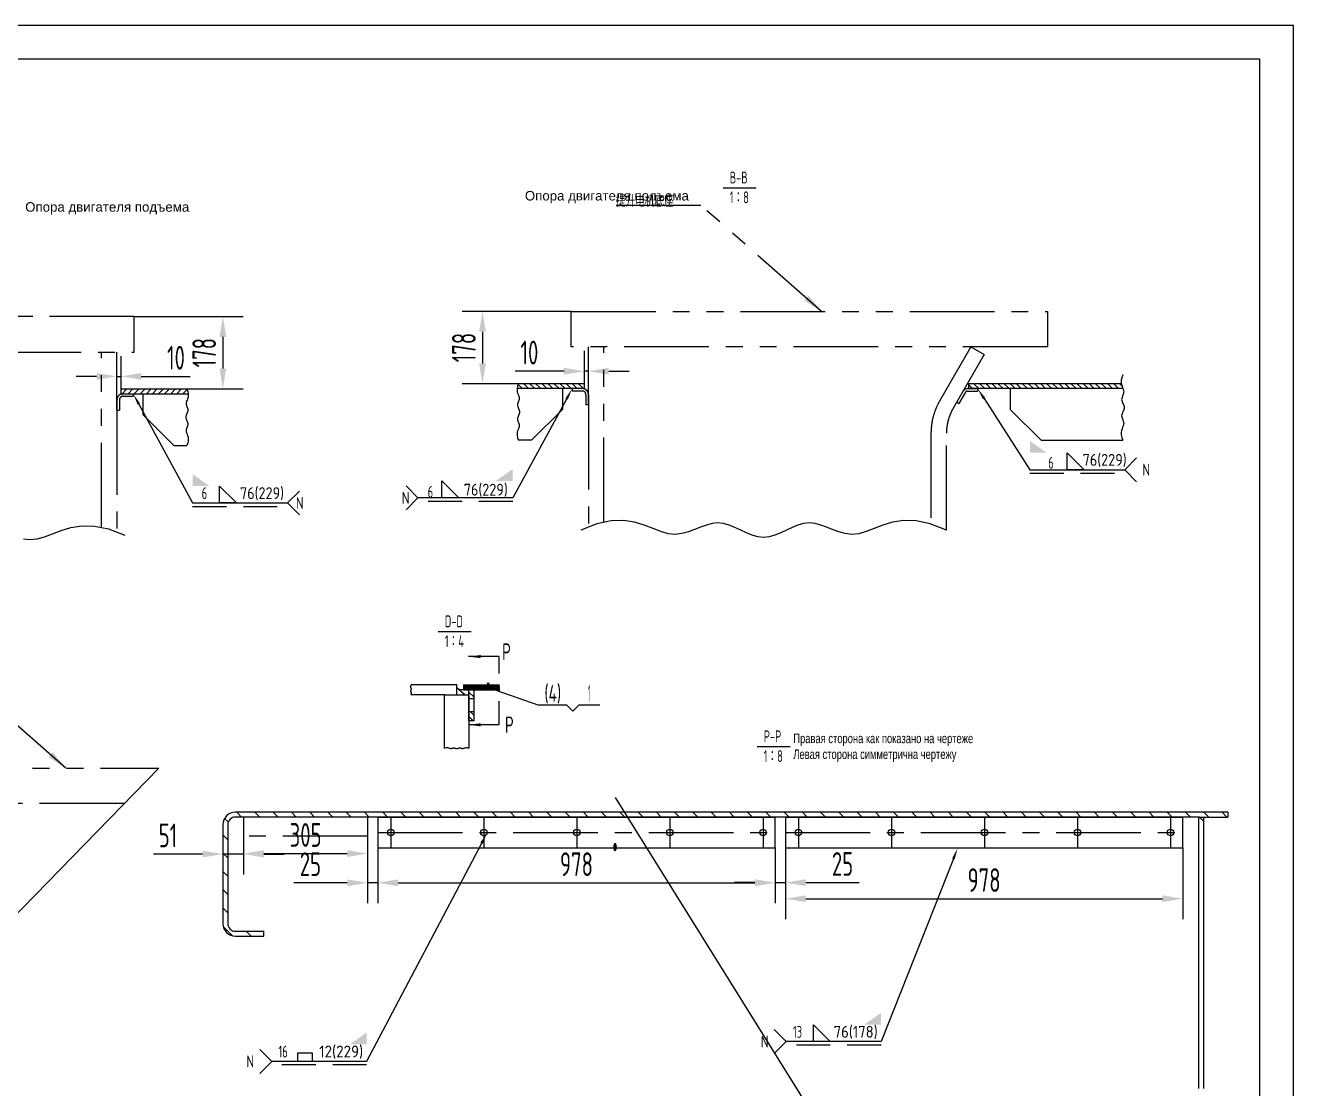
# Model space of a CAD drawing. Header units: millimetres. Extents: x -30 to 21000, y -299 to 14850.
# Drawn here: x 11638 to 21000, y 7005 to 14850 of the extents above; entities that cross this region are included whole.
import ezdxf
from ezdxf.enums import TextEntityAlignment as Align

# ---------------------------------------------------------------- set-up
doc = ezdxf.new("R2010")
doc.units = ezdxf.units.MM
doc.header["$LTSCALE"] = 500
for name, pattern in [('F', [0.75, 0.5, -0.25]), ('G', [2, 1.25, -0.25, 0.25, -0.25]), ('K', [2.5, 1.25, -0.25, 0.25, -0.25, 0.25, -0.25])]:
    doc.linetypes.add(name, pattern=pattern)
for name, color, linetype in [('01', 7, 'Continuous'), ('02', 1, 'Continuous'), ('04', 2, 'F'), ('05', 4, 'G'), ('07', 6, 'K'), ('08', 1, 'Continuous'), ('11', 3, 'Continuous'), ('13', 3, 'Continuous')]:
    doc.layers.add(name, color=color, linetype=linetype)
doc.styles.get("Standard").update_dxf_attribs({"font": 'isocp', "width": 0.707, "bigfont": 'intecad.shx'})
doc.dimstyles.new('INTE', dxfattribs={"dimscale": 50, "dimtxt": 3.5, "dimasz": 3, "dimexe": 3, "dimexo": 0, "dimgap": 1, "dimtad": 1, "dimdec": 3, "dimdsep": 46, "dimtxsty": 'Standard', "dimcen": 0, "dimclrd": 1, "dimclre": 1, "dimclrt": 3, "dimaunit": 1, "dimadec": 0, "dimazin": 0, "dimtfac": 1, "dimtmove": 0, "dimatfit": 0, "dimfxl": 1, "dimarcsym": 0})
pattern_1 = [(135, (34893.178, 38.028), (22.45064, 22.45064), [])]

# ---------------------------------------------------------------- blocks, each defined once
blk = doc.blocks.new('*D3')
at = {"layer": '08', "color": 1, "lineweight": -2}
for p, q in [((12313.6, 12169.6), (12313.6, 12410)), ((12343.6, 12169.6), (12343.6, 12410)), ((12163.6, 12260), (12013.6, 12260)), ((12313.6, 12260), (12343.6, 12260)), ((12493.6, 12260), (12855.1, 12260))]:
    blk.add_line(p, q, dxfattribs=at)
at = {"layer": '08', "color": 1}
for points in [[(12163.6, 12285), (12163.6, 12235), (12313.6, 12260)], [(12493.6, 12285), (12493.6, 12235), (12343.6, 12260)]]:
    blk.add_solid(points, dxfattribs=at)
at = {"layer": 'Defpoints', "color": 0}
for p in [(12343.6, 12260), (12313.6, 12169.6), (12343.6, 12169.6)]:
    blk.add_point(p, dxfattribs=at)
at = {"layer": '08', "color": 3, "insert": (12749.4, 12397.5), "char_height": 175, "attachment_point": 5}
blk.add_mtext('10', dxfattribs=at)
blk = doc.blocks.new('*D4')
at = {"layer": '08', "color": 1, "lineweight": -2}
for p, q in [((12441.6, 12701.8), (13245.6, 12701.8)), ((13095.6, 12551.8), (13095.6, 12317.8)), ((12476.8, 12167.8), (13245.6, 12167.8))]:
    blk.add_line(p, q, dxfattribs=at)
at = {"layer": '08', "color": 1}
for points in [[(13070.6, 12551.8), (13120.6, 12551.8), (13095.6, 12701.8)], [(13070.6, 12317.8), (13120.6, 12317.8), (13095.6, 12167.8)]]:
    blk.add_solid(points, dxfattribs=at)
at = {"layer": 'Defpoints', "color": 0}
for p in [(12441.6, 12701.8), (12476.8, 12167.8), (13095.6, 12167.8)]:
    blk.add_point(p, dxfattribs=at)
at = {"layer": '08', "color": 3, "insert": (12958.1, 12434.8), "char_height": 175, "attachment_point": 5, "rotation": 90}
blk.add_mtext('178', dxfattribs=at)
blk = doc.blocks.new('*D8')
at = {"layer": '08', "color": 1, "lineweight": -2}
for p, q in [((15666.2, 12739.8), (14862.1, 12739.8)), ((15012.1, 12589.8), (15012.1, 12355.8)), ((15631, 12205.8), (14862.1, 12205.8))]:
    blk.add_line(p, q, dxfattribs=at)
at = {"layer": '08', "color": 1}
for points in [[(14987.1, 12589.8), (15037.1, 12589.8), (15012.1, 12739.8)], [(14987.1, 12355.8), (15037.1, 12355.8), (15012.1, 12205.8)]]:
    blk.add_solid(points, dxfattribs=at)
at = {"layer": 'Defpoints', "color": 0}
for p in [(15666.2, 12739.8), (15012.1, 12205.8), (15631, 12205.8)]:
    blk.add_point(p, dxfattribs=at)
at = {"layer": '08', "color": 3, "insert": (14874.6, 12472.8), "char_height": 175, "attachment_point": 5, "rotation": 90}
blk.add_mtext('178', dxfattribs=at)
blk = doc.blocks.new('*D7')
at = {"layer": '08', "color": 1, "lineweight": -2}
for p, q in [((15764.1, 12207.7), (15764.1, 12448)), ((15794.1, 12207.7), (15794.1, 12448)), ((15614.1, 12298), (15252.7, 12298)), ((15794.1, 12298), (15764.1, 12298)), ((15944.1, 12298), (16094.1, 12298))]:
    blk.add_line(p, q, dxfattribs=at)
at = {"layer": '08', "color": 1}
for points in [[(15614.1, 12323), (15614.1, 12273), (15764.1, 12298)], [(15944.1, 12323), (15944.1, 12273), (15794.1, 12298)]]:
    blk.add_solid(points, dxfattribs=at)
at = {"layer": 'Defpoints', "color": 0}
for p in [(15764.1, 12298), (15764.1, 12207.7), (15794.1, 12207.7)]:
    blk.add_point(p, dxfattribs=at)
at = {"layer": '08', "color": 3, "insert": (15358.4, 12435.5), "char_height": 175, "attachment_point": 5}
blk.add_mtext('10', dxfattribs=at)
blk = doc.blocks.new('*D13')
at = {"layer": '08', "color": 1, "lineweight": -2}
for p, q in [((14238.8, 8780.5), (14238.8, 8373.3)), ((17172.8, 8780.5), (17172.8, 8373.3)), ((14388.8, 8523.3), (17022.8, 8523.3))]:
    blk.add_line(p, q, dxfattribs=at)
at = {"layer": '08', "color": 1}
for points in [[(14388.8, 8548.3), (14388.8, 8498.3), (14238.8, 8523.3)], [(17022.8, 8548.3), (17022.8, 8498.3), (17172.8, 8523.3)]]:
    blk.add_solid(points, dxfattribs=at)
at = {"layer": 'Defpoints', "color": 0}
for p in [(14238.8, 8780.5), (17172.8, 8780.5), (17172.8, 8523.3)]:
    blk.add_point(p, dxfattribs=at)
at = {"layer": '08', "color": 3, "insert": (15705.8, 8660.8), "char_height": 175, "attachment_point": 5}
blk.add_mtext('978', dxfattribs=at)
blk = doc.blocks.new('inte_dim_blk')
at = {"layer": '08', "color": 1}
blk.add_line((0, 0), (-3, 0), dxfattribs=at)
blk = doc.blocks.new('*D14')
at = {"layer": '08', "color": 1, "lineweight": -2}
for p, q in [((17172.8, 8780.5), (17172.8, 8374.7)), ((17247.8, 8780.5), (17247.8, 8374.7)), ((17022.8, 8524.7), (16872.8, 8524.7)), ((17172.8, 8524.7), (17247.8, 8524.7)), ((17397.8, 8524.7), (17792.2, 8524.7))]:
    blk.add_line(p, q, dxfattribs=at)
at = {"layer": '08', "color": 1}
for points in [[(17022.8, 8549.7), (17022.8, 8499.7), (17172.8, 8524.7)], [(17397.8, 8549.7), (17397.8, 8499.7), (17247.8, 8524.7)]]:
    blk.add_solid(points, dxfattribs=at)
at = {"layer": 'Defpoints', "color": 0}
for p in [(17172.8, 8780.5), (17247.8, 8780.5), (17247.8, 8524.7)]:
    blk.add_point(p, dxfattribs=at)
at = {"layer": '08', "color": 3, "insert": (17670, 8662.3), "char_height": 175, "attachment_point": 5}
blk.add_mtext('25', dxfattribs=at)
blk = doc.blocks.new('*D15')
at = {"layer": '08', "color": 1, "lineweight": -2}
for p, q in [((17247.8, 8780.5), (17247.8, 8255.9)), ((20181.8, 8780.5), (20181.8, 8255.9)), ((17397.8, 8405.9), (20031.8, 8405.9))]:
    blk.add_line(p, q, dxfattribs=at)
at = {"layer": '08', "color": 1}
for points in [[(17397.8, 8430.9), (17397.8, 8380.9), (17247.8, 8405.9)], [(20031.8, 8430.9), (20031.8, 8380.9), (20181.8, 8405.9)]]:
    blk.add_solid(points, dxfattribs=at)
at = {"layer": 'Defpoints', "color": 0}
for p in [(17247.8, 8780.5), (20181.8, 8780.5), (20181.8, 8405.9)]:
    blk.add_point(p, dxfattribs=at)
at = {"layer": '08', "color": 3, "insert": (18714.8, 8543.4), "char_height": 175, "attachment_point": 5}
blk.add_mtext('978', dxfattribs=at)
blk = doc.blocks.new('*D19')
at = {"layer": '08', "color": 1, "lineweight": -2}
for p, q in [((13095.8, 8876.9), (13095.8, 8585.3)), ((13248.8, 8868), (13248.8, 8585.3)), ((12945.8, 8735.3), (12584.5, 8735.3)), ((13248.8, 8735.3), (13095.8, 8735.3)), ((13398.8, 8735.3), (13548.8, 8735.3))]:
    blk.add_line(p, q, dxfattribs=at)
at = {"layer": '08', "color": 1}
for points in [[(12945.8, 8760.3), (12945.8, 8710.3), (13095.8, 8735.3)], [(13398.8, 8760.3), (13398.8, 8710.3), (13248.8, 8735.3)]]:
    blk.add_solid(points, dxfattribs=at)
at = {"layer": 'Defpoints', "color": 0}
for p in [(13095.8, 8876.9), (13248.8, 8868), (13095.8, 8735.3)]:
    blk.add_point(p, dxfattribs=at)
at = {"layer": '08', "color": 3, "insert": (12690.2, 8872.8), "char_height": 175, "attachment_point": 5}
blk.add_mtext('51', dxfattribs=at)
blk = doc.blocks.new('*D20')
at = {"layer": '08', "color": 1, "lineweight": -2}
for p, q in [((13248.8, 8868), (13248.8, 8588.6)), ((14163.8, 8868), (14163.8, 8588.6)), ((13398.8, 8738.6), (14013.8, 8738.6))]:
    blk.add_line(p, q, dxfattribs=at)
at = {"layer": '08', "color": 1}
for points in [[(13398.8, 8763.6), (13398.8, 8713.6), (13248.8, 8738.6)], [(14013.8, 8763.6), (14013.8, 8713.6), (14163.8, 8738.6)]]:
    blk.add_solid(points, dxfattribs=at)
at = {"layer": 'Defpoints', "color": 0}
for p in [(13248.8, 8868), (14163.8, 8868), (14163.8, 8738.6)]:
    blk.add_point(p, dxfattribs=at)
at = {"layer": '08', "color": 3, "insert": (13706.3, 8876.1), "char_height": 175, "attachment_point": 5}
blk.add_mtext('305', dxfattribs=at)
blk = doc.blocks.new('*D21')
at = {"layer": '08', "color": 1, "lineweight": -2}
for p, q in [((14163.8, 8868), (14163.8, 8373)), ((14238.8, 8780.5), (14238.8, 8373)), ((14013.8, 8523), (13619.5, 8523)), ((14238.8, 8523), (14163.8, 8523)), ((14388.8, 8523), (14538.8, 8523))]:
    blk.add_line(p, q, dxfattribs=at)
at = {"layer": '08', "color": 1}
for points in [[(14013.8, 8548), (14013.8, 8498), (14163.8, 8523)], [(14388.8, 8548), (14388.8, 8498), (14238.8, 8523)]]:
    blk.add_solid(points, dxfattribs=at)
at = {"layer": 'Defpoints', "color": 0}
for p in [(14163.8, 8868), (14238.8, 8780.5), (14163.8, 8523)]:
    blk.add_point(p, dxfattribs=at)
at = {"layer": '08', "color": 3, "insert": (13741.6, 8660.5), "char_height": 175, "attachment_point": 5}
blk.add_mtext('25', dxfattribs=at)
blk = doc.blocks.new('*U50')
at = {"layer": '01'}
for points in [[(415, 292), (25, 292)], [(415, 5), (415, 292)]]:
    blk.add_lwpolyline(points, dxfattribs=at)
at = {"layer": '02'}
for points in [[(420, 297), (0, 297)], [(420, 0), (420, 297)]]:
    blk.add_lwpolyline(points, dxfattribs=at)

msp = doc.modelspace()

# ---------------------------------------------------------------- hatches: boundary and pattern name
at = {"layer": '02', "linetype": 'Continuous'}
h = msp.add_hatch(dxfattribs=at)
h.set_pattern_fill('ANSI31', color=1, scale=10, style=0)
h.set_pattern_definition(pattern_1)
h.paths.add_polyline_path([(15267.6091, 12169.8191), (15267.6382, 12171.2727), (15270.953, 12187.4515), (15278.1284, 12205.8191), (15764.1284, 12205.8191), (15764.1284, 12169.8191)])
h = msp.add_hatch(dxfattribs=at)
h.set_pattern_fill('ANSI31', color=1, scale=10, style=0)
h.set_pattern_definition(pattern_1)
h.paths.add_polyline_path([(18606.1991, 12169.8191), (18602.1284, 12169.8191), (18602.1284, 12205.8191), (19728.6647, 12205.8191), (19729.5387, 12200.0812), (19733.3343, 12187.1998), (19737.7514, 12175.6723), (19740.0317, 12169.8191)])
h = msp.add_hatch(dxfattribs=at)
h.set_pattern_fill('ANSI31', color=1, scale=10, style=0)
h.set_pattern_definition([(45, (-6785.412, 0), (-22.45064, 22.45064), [])])
h.paths.add_polyline_path([(12840.1562, 12131.7911), (12840.1271, 12133.2447), (12836.8123, 12149.4235), (12829.637, 12167.7911), (12343.637, 12167.7911), (12343.637, 12131.7911)])
h = msp.add_hatch(dxfattribs=at)
h.set_pattern_fill('ANSI31', color=1, style=0)
h.set_pattern_definition([(45, (673.6503, 146.345), (-2.24506403, 2.24506403), [])])
h.paths.add_polyline_path([(14873.0783, 9982.9074), (14873.0783, 9946.9074), (15138.0943, 9946.9074), (15138.0379, 9947.4198), (15137.7059, 9948.5645), (15137.2366, 9949.7093), (15136.6986, 9950.8541), (15136.1605, 9951.9988), (15135.6912, 9953.1436), (15135.3592, 9954.2884), (15135.2333, 9955.4331), (15135.3577, 9956.5794), (15135.6797, 9957.7346), (15136.1219, 9958.9077), (15136.607, 9960.1076), (15137.0577, 9961.3433), (15137.3969, 9962.6237), (15137.5471, 9963.9577), (15137.4312, 9965.3544), (15137.0091, 9966.8286), (15136.3895, 9968.419), (15135.7183, 9970.1704), (15135.1417, 9972.1276), (15134.8054, 9974.3351), (15134.8555, 9976.8378), (15135.4379, 9979.6803), (15136.6986, 9982.9074)])
h = msp.add_hatch(dxfattribs=at)
h.set_pattern_fill('ANSI31', color=1, scale=10, angle=90, style=0)
h.set_pattern_definition([(135, (673.65, 146.345), (-22.45064, -22.45064), [])])
h.paths.add_polyline_path([(14947.923, 9946.9074), (14911.923, 9946.9074), (14911.923, 9880.9074), (14947.923, 9880.9074)])
h.paths.add_polyline_path([(14947.923, 9784.9074), (14911.923, 9784.9074), (14911.923, 9718.9074), (14947.923, 9718.9074)])
h = msp.add_hatch(dxfattribs=at)
h.set_pattern_fill('ANSI31', color=1, scale=30, angle=90, style=0)
h.set_pattern_definition([(135, (-64016.32, -15173.57), (-67.35192, -67.35192), [])])
edge = h.paths.add_edge_path()
edge.add_line((13188.8271, 8165.5026), (13398.8271, 8165.5026))
edge.add_line((13398.8271, 8165.5026), (13398.8271, 8129.5026))
edge.add_line((13398.8271, 8129.5026), (13188.8271, 8129.5026))
edge.add_arc((13188.8271, 8222.5026), 93, 180, 270, ccw=False)
edge.add_line((13095.8271, 8222.5026), (13095.8271, 8951.5026))
edge.add_arc((13188.8271, 8951.5026), 93, 90, 180, ccw=False)
edge.add_line((13188.8271, 9044.5026), (20514.8271, 9044.5026))
edge.add_line((20514.8271, 9044.5026), (20514.8271, 9008.5026))
edge.add_line((20514.8271, 9008.5026), (20304.8271, 9008.5026))
edge.add_line((20304.8271, 9008.5026), (13188.8271, 9008.5026))
edge.add_arc((13188.8271, 8951.5026), 57, 90, 180)
edge.add_line((13131.8271, 8951.5026), (13131.8271, 8222.5026))
edge.add_arc((13188.8271, 8222.5026), 57, 180, 270)

# ---------------------------------------------------------------- linework, layer by layer
for p, q in [((14238.8271, 9008.5026), (17172.8271, 9008.5026)), ((14238.8271, 9008.5026), (14238.8271, 8780.5026)), ((17172.8271, 8780.5026), (17172.8271, 9008.5026)), ((17247.8271, 9008.5026), (20181.8271, 9008.5026)), ((17247.8271, 9008.5026), (17247.8271, 8780.5026)), ((20181.8271, 8780.5026), (20181.8271, 9008.5026)), ((14238.8271, 8780.5026), (17172.8271, 8780.5026)), ((17247.8271, 8780.5026), (20181.8271, 8780.5026))]:
    msp.add_line(p, q)
for centre in [(14334.8271, 8894.5026), (15021.8271, 8894.5026), (15708.8271, 8894.5026), (16395.8271, 8894.5026), (17082.8271, 8894.5026), (17343.8271, 8894.5026), (18030.8271, 8894.5026), (18717.8271, 8894.5026), (19404.8271, 8894.5026), (20091.8271, 8894.5026)]:
    msp.add_circle(centre, 24)
at = {"layer": '01', "color": 7, "linetype": 'Continuous'}
for p, q in [((15764.1284, 12205.8191), (15278.1284, 12205.8191)), ((15764.1284, 12169.8191), (15764.1284, 12205.8191)), ((19728.6647, 12205.8191), (18602.1284, 12205.8191)), ((18602.1284, 12169.8191), (18602.1284, 12205.8191)), ((12343.637, 12131.7911), (12343.637, 12167.7911)), ((12343.637, 12167.7911), (12829.637, 12167.7911)), ((12343.637, 12131.7911), (12840.1562, 12131.7911)), ((12505.637, 12131.7911), (12505.637, 11978.7911)), ((15764.1284, 12169.8191), (15267.6091, 12169.8191)), ((15602.1284, 12169.8191), (15602.1284, 12016.8191)), ((19740.0317, 12169.8191), (18606.1991, 12169.8191)), ((18908.1284, 12169.8191), (18908.1284, 12016.8191)), ((15602.1284, 12016.8191), (15374.1284, 11788.8191)), ((19136.1284, 11788.8191), (18908.1284, 12016.8191)), ((12505.637, 11978.7911), (12733.637, 11750.7911)), ((12733.637, 11750.7911), (12829.637, 11750.7911)), ((15374.1284, 11788.8191), (15278.1284, 11788.8191)), ((19136.1284, 11788.8191), (19739.7857, 11788.8191)), ((14873.0783, 9946.9074), (15138.0943, 9946.9074)), ((14911.923, 9946.9074), (14947.923, 9946.9074)), ((14947.923, 9946.9074), (14947.923, 9718.9074)), ((14947.923, 9718.9074), (14911.923, 9718.9074)), ((20298.8271, 9008.5026), (20298.8271, 7004.5026)), ((20334.8271, 9008.5026), (20334.8271, 7004.5026))]:
    msp.add_line(p, q, dxfattribs=at)
at = {"layer": '01'}
for p, q in [((18668.1311, 12169.8191), (18602.1284, 12169.8191)), ((15133.0835, 10192.3754), (15133.0835, 10067.3754)), ((14873.0783, 9982.9074), (15136.6986, 9982.9074)), ((14873.0783, 9982.9074), (14873.0783, 9946.9074)), ((14873.0783, 9982.9074), (15136.6986, 9982.9074)), ((14911.923, 9718.9074), (14911.923, 9946.9074)), ((14947.923, 9880.9074), (14911.923, 9880.9074)), ((15133.0835, 9863.7553), (15133.0835, 9738.7553)), ((14947.923, 9784.9074), (14911.923, 9784.9074)), ((15133.0835, 9814.1258), (15133.0835, 9689.1258)), ((20514.8271, 9044.5026), (13188.8271, 9044.5026)), ((20304.8271, 9008.5026), (13188.8271, 9008.5026)), ((20304.8271, 9008.5026), (20514.8271, 9008.5026)), ((20334.8271, 8978.5026), (20304.8271, 9008.5026)), ((20514.8271, 9044.5026), (20514.8271, 9008.5026)), ((13095.8271, 8951.5026), (13095.8271, 8222.5026)), ((13131.8271, 8951.5026), (13131.8271, 8222.5026)), ((13188.8271, 8165.5026), (13398.8271, 8165.5026)), ((13398.8271, 8165.5026), (13398.8271, 8166.1045)), ((13398.8271, 8129.5026), (13398.8271, 8165.5026)), ((13188.8271, 8129.5026), (13398.8271, 8129.5026))]:
    msp.add_line(p, q, dxfattribs=at)
for points in [[(19328.1307, 11696.2174), (19453.1307, 11571.2174), (19328.1307, 11571.2174)], [(13071.8684, 11450.7925), (13196.8684, 11325.7925), (13071.8684, 11325.7925)], [(14712.9026, 11488.8205), (14837.9026, 11363.8205), (14712.9026, 11363.8205)], [(17454.3929, 7476.2389), (17579.3929, 7351.2389), (17454.3929, 7351.2389)]]:
    msp.add_lwpolyline(points, close=True, dxfattribs=at)
msp.add_lwpolyline([(13648.6218, 7205.495), (13648.6218, 7267.995), (13753.6218, 7267.995), (13753.6218, 7205.495)], dxfattribs=at)
for centre, radius, start, end in [((13188.8271, 8951.5026), 93, 90, 180), ((13188.8271, 8951.5026), 57, 90, 180), ((13188.8271, 8222.5026), 93, 180, 270), ((13188.8271, 8222.5026), 57, 180, 270)]:
    msp.add_arc(centre, radius, start, end, dxfattribs=at)
for points in [[(19052.6886, 11783.7174), (19177.6886, 11696.2174), (19052.6886, 11571.2174), (19052.6886, 11696.2174)], [(12871.8684, 11538.2925), (12996.8684, 11450.7925), (12871.8684, 11325.7925), (12871.8684, 11450.7925)], [(15235.897, 11576.3205), (15110.897, 11488.8205), (15235.897, 11363.8205), (15235.897, 11488.8205)], [(17954.3929, 7563.7389), (17829.3929, 7476.2389), (17954.3929, 7351.2389), (17954.3929, 7476.2389)], [(14156.1218, 7417.995), (14031.1218, 7330.495), (14156.1218, 7205.495), (14156.1218, 7330.495)]]:
    msp.add_solid(points, dxfattribs=at)
at = {"layer": '02'}
for p, q in [((16788.3736, 13651.1299), (17032.3121, 13651.1299)), ((14685.2049, 10376.3825), (14929.1434, 10376.3825)), ((15133.0835, 10192.3754), (14908.0835, 10192.3754)), ((15054.1827, 9964.9074), (15428.018, 9833.6205)), ((15633.8637, 9833.6205), (15428.018, 9833.6205)), ((15678.0579, 9789.4263), (15633.8637, 9833.6205)), ((15722.2521, 9833.6205), (15678.0579, 9789.4263)), ((15877.2521, 9833.6205), (15722.2521, 9833.6205)), ((15133.0835, 9689.1258), (14908.0835, 9689.1258)), ((17039.0799, 9527.7835), (17283.0184, 9527.7835)), ((15990.7017, 9151.617), (18002.1003, 5929.8992))]:
    msp.add_line(p, q, dxfattribs=at)
for points in [[(19739.7857, 12271.0318), (19731.4883, 12249.7917), (19727.6551, 12231.0828), (19727.3254, 12214.6108), (19729.5387, 12200.0812), (19733.3343, 12187.1998), (19737.7514, 12175.6723), (19741.8295, 12165.2044), (19744.6079, 12155.5016), (19745.3707, 12146.3091), (19744.3818, 12137.5285), (19742.1497, 12129.1012), (19739.183, 12120.9682), (19735.9902, 12113.0706), (19733.08, 12105.3496), (19730.9609, 12097.7464), (19730.1415, 12090.202), (19730.9703, 12082.6674), (19733.1553, 12075.1329), (19736.2445, 12067.5983), (19739.7857, 12060.0637), (19743.327, 12052.5291), (19746.4162, 12044.9946), (19748.6012, 12037.46), (19749.43, 12029.9254), (19748.6012, 12022.3908), (19746.4162, 12014.8563), (19743.327, 12007.3217), (19739.7857, 11999.7871), (19736.2445, 11992.2526), (19733.1553, 11984.718), (19730.9703, 11977.1834), (19730.1415, 11969.6488), (19730.9609, 11962.1045), (19733.08, 11954.5012), (19735.9902, 11946.7802), (19739.183, 11938.8827), (19742.1497, 11930.7496), (19744.3818, 11922.3223), (19745.3707, 11913.5418), (19744.6079, 11904.3492), (19741.8295, 11894.6465), (19737.7514, 11884.1785), (19733.3343, 11872.651), (19729.5387, 11859.7696), (19727.3254, 11845.2401), (19727.6551, 11828.768), (19731.4883, 11810.0591), (19739.7857, 11788.8191)], [(15278.1284, 12205.8191), (15270.953, 12187.4515), (15267.6382, 12171.2727), (15267.3532, 12157.0282), (15269.2671, 12144.4636), (15272.5494, 12133.3243), (15276.3692, 12123.3557), (15279.8957, 12114.3034), (15282.2984, 12105.9128), (15282.9581, 12097.9634), (15282.1029, 12090.3703), (15280.1727, 12083.0827), (15277.6071, 12076.0495), (15274.8461, 12069.22), (15272.3295, 12062.5432), (15270.497, 12055.9682), (15269.7884, 12049.4441), (15270.5051, 12042.9285), (15272.3946, 12036.4128), (15275.066, 12029.8972), (15278.1284, 12023.3816), (15281.1907, 12016.866), (15283.8621, 12010.3503), (15285.7517, 12003.8347), (15286.4684, 11997.3191), (15285.7517, 11990.8035), (15283.8621, 11984.2878), (15281.1907, 11977.7722), (15278.1284, 11971.2566), (15275.066, 11964.741), (15272.3946, 11958.2253), (15270.5051, 11951.7097), (15269.7884, 11945.1941), (15270.497, 11938.67), (15272.3295, 11932.095), (15274.8461, 11925.4181), (15277.6071, 11918.5886), (15280.1727, 11911.5555), (15282.1029, 11904.2678), (15282.9581, 11896.6747), (15282.2984, 11888.7253), (15279.8957, 11880.3348), (15276.3692, 11871.2825), (15272.5494, 11861.3139), (15269.2671, 11850.1745), (15267.3532, 11837.6099), (15267.6382, 11823.3655), (15270.953, 11807.1867), (15278.1284, 11788.8191)], [(12829.637, 12167.7911), (12836.8123, 12149.4235), (12840.1271, 12133.2447), (12840.4122, 12119.0003), (12838.4982, 12106.4357), (12835.216, 12095.2963), (12831.3962, 12085.3278), (12827.8696, 12076.2754), (12825.467, 12067.8849), (12824.8073, 12059.9355), (12825.6624, 12052.3424), (12827.5927, 12045.0547), (12830.1582, 12038.0216), (12832.9192, 12031.1921), (12835.4359, 12024.5153), (12837.2684, 12017.9402), (12837.977, 12011.4161), (12837.2602, 12004.9005), (12835.3707, 11998.3849), (12832.6993, 11991.8693), (12829.637, 11985.3536), (12826.5746, 11978.838), (12823.9032, 11972.3224), (12822.0137, 11965.8068), (12821.297, 11959.2911), (12822.0137, 11952.7755), (12823.9032, 11946.2599), (12826.5746, 11939.7443), (12829.637, 11933.2286), (12832.6993, 11926.713), (12835.3707, 11920.1974), (12837.2602, 11913.6818), (12837.977, 11907.1661), (12837.2684, 11900.642), (12835.4359, 11894.067), (12832.9192, 11887.3902), (12830.1582, 11880.5607), (12827.5927, 11873.5275), (12825.6624, 11866.2399), (12824.8073, 11858.6468), (12825.467, 11850.6974), (12827.8696, 11842.3068), (12831.3962, 11833.2545), (12835.216, 11823.2859), (12838.4982, 11812.1466), (12840.4122, 11799.582), (12840.1271, 11785.3375), (12836.8123, 11769.1587), (12829.637, 11750.7911)], [(15632.3321, 12092.947), (15235.897, 11363.8205), (14535.897, 11363.8205)], [(18715.425, 12096.2015), (19052.6886, 11571.2174), (19752.6886, 11571.2174)], [(12475.4333, 12054.919), (12871.8684, 11325.7925), (13571.8684, 11325.7925)], [(19841.077, 11659.6058), (19752.6886, 11571.2174), (19841.077, 11482.8291)], [(14447.5086, 11452.2088), (14535.897, 11363.8205), (14447.5086, 11275.4321)], [(13660.2567, 11414.1809), (13571.8684, 11325.7925), (13660.2567, 11237.4042)], [(11623.1758, 11061.9504), (11672.3352, 11056.4138), (11723.8014, 11060.6849), (11778.1239, 11076.2401), (11836.7306, 11099.072), (11901.2694, 11123.8022), (11973.3881, 11145.0522), (12054.7345, 11157.4437), (12146.9563, 11155.5982), (12251.7014, 11134.1372), (12370.6176, 11087.6825)], [(18436.9022, 11125.7104), (18317.986, 11172.1652), (18213.2409, 11193.6261), (18121.0191, 11195.4716), (18039.6727, 11183.0802), (17967.554, 11161.8302), (17903.0152, 11137.1), (17844.4085, 11114.2681), (17790.086, 11098.7129), (17738.6198, 11094.4418), (17689.4604, 11099.9784), (17642.2784, 11112.4753), (17596.7442, 11129.0851), (17552.5283, 11146.9604), (17509.301, 11163.2539), (17466.7329, 11175.118), (17424.4943, 11179.7055), (17382.3106, 11175.0653), (17340.127, 11162.832), (17297.9433, 11145.5367), (17255.7596, 11125.7104), (17213.576, 11105.8841), (17171.3923, 11088.5888), (17129.2086, 11076.3555), (17087.025, 11071.7153), (17044.8413, 11076.3555), (17002.6576, 11088.5888), (16960.474, 11105.8841), (16918.2903, 11125.7104), (16876.1067, 11145.5367), (16833.923, 11162.832), (16791.7393, 11175.0653), (16749.5557, 11179.7055), (16707.3171, 11175.118), (16664.7489, 11163.2539), (16621.5217, 11146.9604), (16577.3057, 11129.0851), (16531.7715, 11112.4753), (16484.5895, 11099.9784), (16435.4302, 11094.4418), (16383.9639, 11098.7129), (16329.6415, 11114.2681), (16271.0347, 11137.1), (16206.4959, 11161.8302), (16134.3772, 11183.0802), (16053.0309, 11195.4716), (15960.809, 11193.6261), (15856.0639, 11172.1652), (15737.1477, 11125.7104)], [(14483.8734, 9909.994), (14484.6601, 9911.9128), (14485.5619, 9913.8316), (14486.4637, 9915.7503), (14487.2504, 9917.6691), (14487.8069, 9919.5879), (14488.0179, 9921.5067), (14487.8069, 9923.4254), (14487.2504, 9925.3442), (14486.4637, 9927.263), (14485.5619, 9929.1818), (14484.6601, 9931.1005), (14483.8734, 9933.0193), (14483.3169, 9934.9381), (14483.1059, 9936.8568), (14483.3145, 9938.7781), (14483.8542, 9940.7144), (14484.5953, 9942.6806), (14485.4084, 9944.6918), (14486.1639, 9946.763), (14486.7324, 9948.9091), (14486.9842, 9951.1452), (14486.7899, 9953.4862), (14486.0824, 9955.9571), (14485.0438, 9958.6229), (14483.919, 9961.5586), (14482.9524, 9964.839), (14482.3887, 9968.5391), (14482.4727, 9972.7339), (14483.4489, 9977.4984), (14485.5619, 9982.9074)], [(15135.3577, 9935.9707), (15135.2333, 9937.1169), (15135.3592, 9938.2617), (15135.6912, 9939.4065), (15136.1605, 9940.5512), (15136.6986, 9941.696), (15137.2366, 9942.8407), (15137.7059, 9943.9855), (15138.0379, 9945.1303), (15138.1638, 9946.275), (15138.0379, 9947.4198), (15137.7059, 9948.5645), (15137.2366, 9949.7093), (15136.6986, 9950.8541), (15136.1605, 9951.9988), (15135.6912, 9953.1436), (15135.3592, 9954.2884), (15135.2333, 9955.4331), (15135.3577, 9956.5794), (15135.6797, 9957.7346), (15136.1219, 9958.9077), (15136.607, 9960.1076), (15137.0577, 9961.3433), (15137.3969, 9962.6237), (15137.5471, 9963.9577), (15137.4312, 9965.3544), (15137.0091, 9966.8286), (15136.3895, 9968.419), (15135.7183, 9970.1704), (15135.1417, 9972.1276), (15134.8054, 9974.3351), (15134.8555, 9976.8378), (15135.4379, 9979.6803), (15136.6986, 9982.9074)], [(14731.923, 9516.2763), (14739.8515, 9519.3735), (14746.8351, 9520.8044), (14752.9838, 9520.9274), (14758.4074, 9520.1013), (14763.2157, 9518.6845), (14767.5187, 9517.0356), (14771.4262, 9515.5134), (14775.048, 9514.4763), (14778.4794, 9514.1915), (14781.757, 9514.5606), (14784.9027, 9515.3939), (14787.9386, 9516.5013), (14790.8866, 9517.6931), (14793.7687, 9518.7794), (14796.6068, 9519.5704), (14799.423, 9519.8763), (14802.2355, 9519.5669), (14805.048, 9518.7513), (14807.8605, 9517.5981), (14810.673, 9516.2763), (14813.4855, 9514.9544), (14816.298, 9513.8013), (14819.1105, 9512.9856), (14821.923, 9512.6763), (14824.7355, 9512.9856), (14827.548, 9513.8013), (14830.3605, 9514.9544), (14833.173, 9516.2763), (14835.9855, 9517.5981), (14838.798, 9518.7513), (14841.6105, 9519.5669), (14844.423, 9519.8763), (14847.2392, 9519.5704), (14850.0773, 9518.7794), (14852.9594, 9517.6931), (14855.9074, 9516.5013), (14858.9433, 9515.3939), (14862.089, 9514.5606), (14865.3666, 9514.1915), (14868.798, 9514.4763), (14872.4198, 9515.5134), (14876.3273, 9517.0356), (14880.6303, 9518.6845), (14885.4386, 9520.1013), (14890.8622, 9520.9274), (14897.0109, 9520.8044), (14903.9945, 9519.3735), (14911.923, 9516.2763)], [(12621.8596, 9369.9089), (11069.1931, 7778.0598)], [(15004.8467, 8814.3911), (14156.1218, 7205.495), (13456.1218, 7205.495)], [(18488.119, 8699.1482), (17954.3929, 7351.2389), (17254.3929, 7351.2389)], [(17166.0046, 7439.6272), (17254.3929, 7351.2389), (17166.0046, 7262.8505)], [(13367.7335, 7293.8833), (13456.1218, 7205.495), (13367.7335, 7117.1066)]]:
    msp.add_lwpolyline(points, dxfattribs=at)
for points in [[(15674.1284, 12169.8191, 0, 20, 0), (15632.3321, 12092.947, 20, 20, 0)], [(18668.1311, 12169.8191, 0, 20, 0), (18715.425, 12096.2015, 20, 20, 0)], [(12433.637, 12131.7911, 0, 20, 0), (12475.4333, 12054.919, 20, 20, 0)], [(14908.0835, 10192.3754, 0, 22.5, 0), (14998.0835, 10192.3754, 0, 0, 0)], [(14908.0835, 9689.1258, 0, 22.5, 0), (14998.0835, 9689.1258, 0, 0, 0)], [(15045.6725, 8891.783, 0, 20, 0), (15004.8467, 8814.3911, 20, 20, 0)], [(18520.3326, 8780.5026, 0, 20, 0), (18488.119, 8699.1482, 20, 20, 0)]]:
    msp.add_lwpolyline(points, format="xyseb", dxfattribs=at)
at = {"layer": '04'}
for p, q in [((19052.6886, 11544.9674), (19752.6886, 11544.9674)), ((15235.897, 11337.5705), (14535.897, 11337.5705)), ((12871.8684, 11299.5425), (13571.8684, 11299.5425)), ((17954.3929, 7324.9889), (17254.3929, 7324.9889)), ((14156.1218, 7179.245), (13456.1218, 7179.245))]:
    msp.add_line(p, q, dxfattribs=at)
at = {"layer": '05', "color": 4, "linetype": 'G'}
for p, q in [((14334.8271, 9008.5026), (14334.8271, 8780.5026)), ((15021.8271, 9008.5026), (15021.8271, 8780.5026)), ((15708.8271, 9008.5026), (15708.8271, 8780.5026)), ((16395.8271, 9008.5026), (16395.8271, 8780.5026)), ((17082.8271, 9008.5026), (17082.8271, 8780.5026)), ((17343.8271, 9008.5026), (17343.8271, 8780.5026)), ((18030.8271, 9008.5026), (18030.8271, 8780.5026)), ((18717.8271, 9008.5026), (18717.8271, 8780.5026)), ((19404.8271, 9008.5026), (19404.8271, 8780.5026)), ((20091.8271, 9008.5026), (20091.8271, 8780.5026)), ((14238.8271, 8894.5026), (17172.8271, 8894.5026)), ((17247.8271, 8894.5026), (20181.8271, 8894.5026))]:
    msp.add_line(p, q, dxfattribs=at)
at = {"layer": '07', "color": 6, "linetype": 'K'}
for p, q in [((15666.1503, 12739.8191), (19183.5473, 12739.8191)), ((15666.1503, 12477.793), (15666.1503, 12739.8191)), ((19183.5473, 12739.8191), (19183.5473, 12477.793)), ((12441.6151, 12701.7911), (8924.2181, 12701.7911)), ((12441.6151, 12439.7651), (12441.6151, 12701.7911)), ((19183.5473, 12477.793), (15666.1503, 12477.793)), ((8924.2181, 12439.7651), (12441.6151, 12439.7651)), ((12358.637, 12113.7911), (12433.637, 12113.7911)), ((15749.1284, 12151.8191), (15674.1284, 12151.8191)), ((18593.1311, 12169.8191), (18592.1119, 12169.8191)), ((18593.1311, 12169.8191), (18592.1119, 12169.8191)), ((18592.1119, 12151.8191), (18668.1311, 12151.8191)), ((18593.1311, 12169.8191), (18668.1311, 12169.8191)), ((10941.215, 9369.9089), (12621.8596, 9369.9089)), ((12366.2832, 9107.8829), (10941.215, 9107.8829))]:
    msp.add_line(p, q, dxfattribs=at)
at = {"layer": '07'}
for p, q in [((15794.1284, 12049.8191), (15794.1284, 12477.793)), ((15908.1284, 11182.8325), (15908.1284, 12477.793)), ((18617.5003, 12477.793), (18386.4062, 12077.5263)), ((18617.5003, 12477.793), (18716.2272, 12420.793)), ((12199.637, 11144.8046), (12199.637, 12439.7651)), ((12313.637, 12011.7911), (12313.637, 12439.7651)), ((18716.2272, 12420.793), (18485.1331, 12020.5263)), ((12313.637, 12086.7911), (12313.637, 12011.7911)), ((12331.637, 12086.7911), (12331.637, 12011.7911)), ((12343.637, 12131.7911), (12343.637, 12131.7911)), ((12433.637, 12131.7911), (12433.637, 12113.7911)), ((15674.1284, 12169.8191), (15674.1284, 12151.8191)), ((15764.1284, 12169.8191), (15764.1284, 12169.8191)), ((15776.1284, 12124.8191), (15776.1284, 12049.8191)), ((15794.1284, 12124.8191), (15794.1284, 12049.8191)), ((18576.5234, 12142.8191), (18528.6311, 12059.8672)), ((18578.1311, 12169.8191), (18578.1311, 12169.8191)), ((18668.1311, 12169.8191), (18668.1311, 12151.8191)), ((12313.637, 12011.7911), (12331.637, 12011.7911)), ((12313.637, 12011.7911), (12313.637, 11109.942)), ((15794.1284, 12049.8191), (15776.1284, 12049.8191)), ((15794.1284, 12049.8191), (15794.1284, 11147.97)), ((18513.0427, 12068.8672), (18528.6311, 12059.8672)), ((18322.9022, 11840.5263), (18322.9022, 11170.2446)), ((18436.9022, 11125.7104), (18436.9022, 11840.5263)), ((14821.923, 9982.9074), (14485.5619, 9982.9074)), ((14821.923, 9910.9074), (14821.923, 9982.9074)), ((14821.923, 9964.5966), (14884.0552, 9910.9074)), ((14873.0783, 9946.9074), (14842.2895, 9946.9074)), ((14911.923, 9910.9074), (14911.923, 9946.9074)), ((14731.923, 9910.9074), (14484.2479, 9910.9074)), ((14731.923, 9516.2763), (14731.923, 9910.9074)), ((14731.923, 9910.9074), (14911.923, 9910.9074)), ((14911.923, 9910.9074), (14911.923, 9516.2763)), ((13248.8271, 9008.5026), (13248.8271, 8868.0254)), ((14163.8271, 9008.5026), (14163.8271, 8868.0254)), ((14163.8271, 8868.0254), (13248.8271, 8868.0254))]:
    msp.add_line(p, q, dxfattribs=at)
for centre, radius, start, end in [((12358.637, 12086.7911), 45, 90, 180), ((12358.637, 12086.7911), 27, 90, 180), ((15749.1284, 12124.8191), 45, 0, 90), ((15749.1284, 12124.8191), 27, 0, 90), ((18592.1119, 12133.8191), 18, 90, 150), ((18796.9022, 11840.5263), 474, 150, 180), ((18796.9022, 11840.5263), 360, 150, 180)]:
    msp.add_arc(centre, radius, start, end, dxfattribs=at)
at = {"layer": '07', "color": 6, "linetype": 'K'}
msp.add_arc((18592.1119, 12133.8191), 36, 90, 150, dxfattribs=at)

# ---------------------------------------------------------------- block references
at = {"layer": '01', "xscale": 50, "yscale": 50, "zscale": 50}
msp.add_blockref('*U50', (0, 0), dxfattribs=at)

# ---------------------------------------------------------------- texts
at = {"layer": '01', "attachment_point": 1}
for s, insert, char_height, width in [('{\\C3;B-B\\P1：8}', (16837.4191, 13770.8612), 87.5, 1723.973), ('{\\C3;D-D\\P1：4}', (14734.2503, 10496.1138), 87.5, 1723.973), ('{\\C3;P-P\\P1：8}', (17088.1254, 9647.5148), 87.5, 1723.973), ('{\\fArial|b0|i0|c204|p34;\\C3;Правая сторона как показано на чертеже\\PЛевая сторона симметрична чертежу}', (17306.7311, 9623.5755), 70, 1378.193903)]:
    msp.add_mtext(s, dxfattribs=dict(at, insert=insert, char_height=char_height, width=width))
at = {"layer": '01', "char_height": 70, "attachment_point": 1}
for insert in [(15324.9787, 13627.9006), (11636.3948, 13545.1593)]:
    msp.add_mtext('{\\fArial|b0|i0|c204|p34;\\W1;\\C3;Опора двигателя подъема}', dxfattribs=dict(at, insert=insert))
at = {"layer": '02', "width": 0.605172}
for p, p2 in [((15039.1827, 9939.9074), (15069.1827, 9939.9074)), ((15975.7017, 8755.5026), (16005.7017, 8755.5026))]:
    msp.add_text('●', height=50, dxfattribs=at).set_placement(p, p2, align=Align.FIT)
at = {"layer": '07', "color": 3, "insert": (16423.7193, 13554.3679), "char_height": 87.5, "attachment_point": 6}
msp.add_mtext('提升电机底座', dxfattribs=at)
at = {"layer": '11', "width": 0.707}
for p in [(15157.2183, 10130.6868), (15178.3385, 9591.0267)]:
    msp.add_text('P', height=122.5, dxfattribs=at).set_placement(p, align=Align.BOTTOM_LEFT)
at = {"layer": '11'}
for s, height, width, p, p2 in [('(4)', 123.74369, 0.688525, (15469.1871, 9858.6205), (15592.6946, 9858.6205)), ('1', 123.7437, 0.404, (15791.0034, 9858.6205), (15808.5007, 9858.6205))]:
    msp.add_text(s, height=height, dxfattribs=dict(at, width=width)).set_placement(p, p2, align=Align.FIT)
at = {"layer": '13', "width": 0.707}
for s, p in [('6', (19188.7712, 11578.7464)), ('6', (12939.3684, 11354.5425)), ('6', (14607.7953, 11363.7996)), ('13', (17304.3929, 7379.9889)), ('16', (13506.1218, 7234.245))]:
    msp.add_text(s, height=87.5, dxfattribs=at).set_placement(p)
at = {"layer": '13'}
for s, width, p, p2 in [('76(229)', 0.89434, (19442.2876, 11599.9674), (19767.2876, 11599.9674)), ('N', 1.010989, (19882.6886, 11527.4674), (19940.1886, 11527.4674)), ('76(229)', 0.89434, (13221.8684, 11354.5425), (13546.8684, 11354.5425)), ('76(229)', 0.89434, (14873.7164, 11380.0663), (15198.7164, 11380.0663)), ('N', 1.010989, (13634.3684, 11282.0425), (13691.8684, 11282.0425)), ('N', 1.010989, (14415.897, 11320.0705), (14473.397, 11320.0705)), ('76(178)', 0.940419, (17604.3929, 7379.9889), (17929.3929, 7379.9889)), ('12(229)', 0.939588, (13806.1218, 7234.245), (14131.1218, 7234.245)), ('N', 1.010989, (17066.8929, 7307.4889), (17124.3929, 7307.4889)), ('N', 1.010989, (13268.6218, 7161.745), (13326.1218, 7161.745))]:
    msp.add_text(s, height=87.5, dxfattribs=dict(at, width=width)).set_placement(p, p2, align=Align.FIT)

# ---------------------------------------------------------------- dimensions: what is measured, and where the dimension line sits
at = {"layer": '08'}
for base, p1, p2, angle, text, picture, middle in [((15012.1356, 12205.8191), (15666.1503, 12739.8191), (15630.9843, 12205.8191), 90, '178', '*D8', (14874.6356, 12472.8191)), ((13095.6298, 12167.7911), (12441.6151, 12701.7911), (12476.781, 12167.7911), 90, '178', '*D4', (12958.1298, 12434.7911)), ((15764.1284, 12298.0246), (15794.1284, 12207.6674), (15764.1284, 12207.6674), 180, '10', '*D7', (15358.4034, 12435.5246))]:
    dim = msp.add_linear_dim(base=base, p1=p1, p2=p2, angle=angle, text=text, dimstyle='INTE', dxfattribs=at)
    dim.commit()
    dim.dimension.update_dxf_attribs({"geometry": picture, "text_midpoint": middle})
for base, p1, p2, text, picture, middle in [((12343.637, 12259.9966), (12313.637, 12169.6394), (12343.637, 12169.6394), '10', '*D3', (12749.3619, 12397.4966)), ((14163.8271, 8738.568), (13248.8271, 8868.0254), (14163.8271, 8868.0254), '305', '*D20', (13706.3271, 8876.068)), ((13095.8271, 8735.2559), (13248.8271, 8868.0254), (13095.8271, 8876.8655), '51', '*D19', (12690.1509, 8872.7559)), ((14163.8271, 8522.9978), (14238.8271, 8780.5026), (14163.8271, 8868.0254), '25', '*D21', (13741.645, 8660.515))]:
    dim = msp.add_linear_dim(base=base, p1=p1, p2=p2, text=text, dimstyle='INTE', dxfattribs=at)
    dim.commit()
    dim.dimension.update_dxf_attribs({"geometry": picture, "text_midpoint": middle})
for base, p1, p2, text, picture, middle in [((17172.8271, 8523.282), (14238.8271, 8780.5026), (17172.8271, 8780.5026), '978', '*D13', (15705.8271, 8660.782)), ((17247.8271, 8524.7345), (17172.8271, 8780.5026), (17247.8271, 8780.5026), '25', '*D14', (17670.0092, 8662.2518)), ((20181.8271, 8405.9465), (17247.8271, 8780.5026), (20181.8271, 8780.5026), '978', '*D15', (18714.8271, 8543.4465))]:
    dim = msp.add_linear_dim(base=base, p1=p1, p2=p2, text=text, dimstyle='INTE', override={"dimblk2": 'inte_dim_blk'}, dxfattribs=at)
    dim.commit()
    dim.dimension.update_dxf_attribs({"geometry": picture, "text_midpoint": middle})

# ---------------------------------------------------------------- leaders
at = {"layer": '07', "annotation_type": 0, "has_hookline": 1, "hookline_direction": 1, "text_width": 424.7892}
for points in [[(17514.7432, 12739.8191), (16623.7193, 13521.9783), (16473.7193, 13521.9783)], [(11936.3694, 9369.9089), (11045.3455, 10152.0681), (10895.3455, 10152.0681)]]:
    msp.add_leader(points, dimstyle='INTE', dxfattribs=at)

doc.saveas('drawing.dxf')
